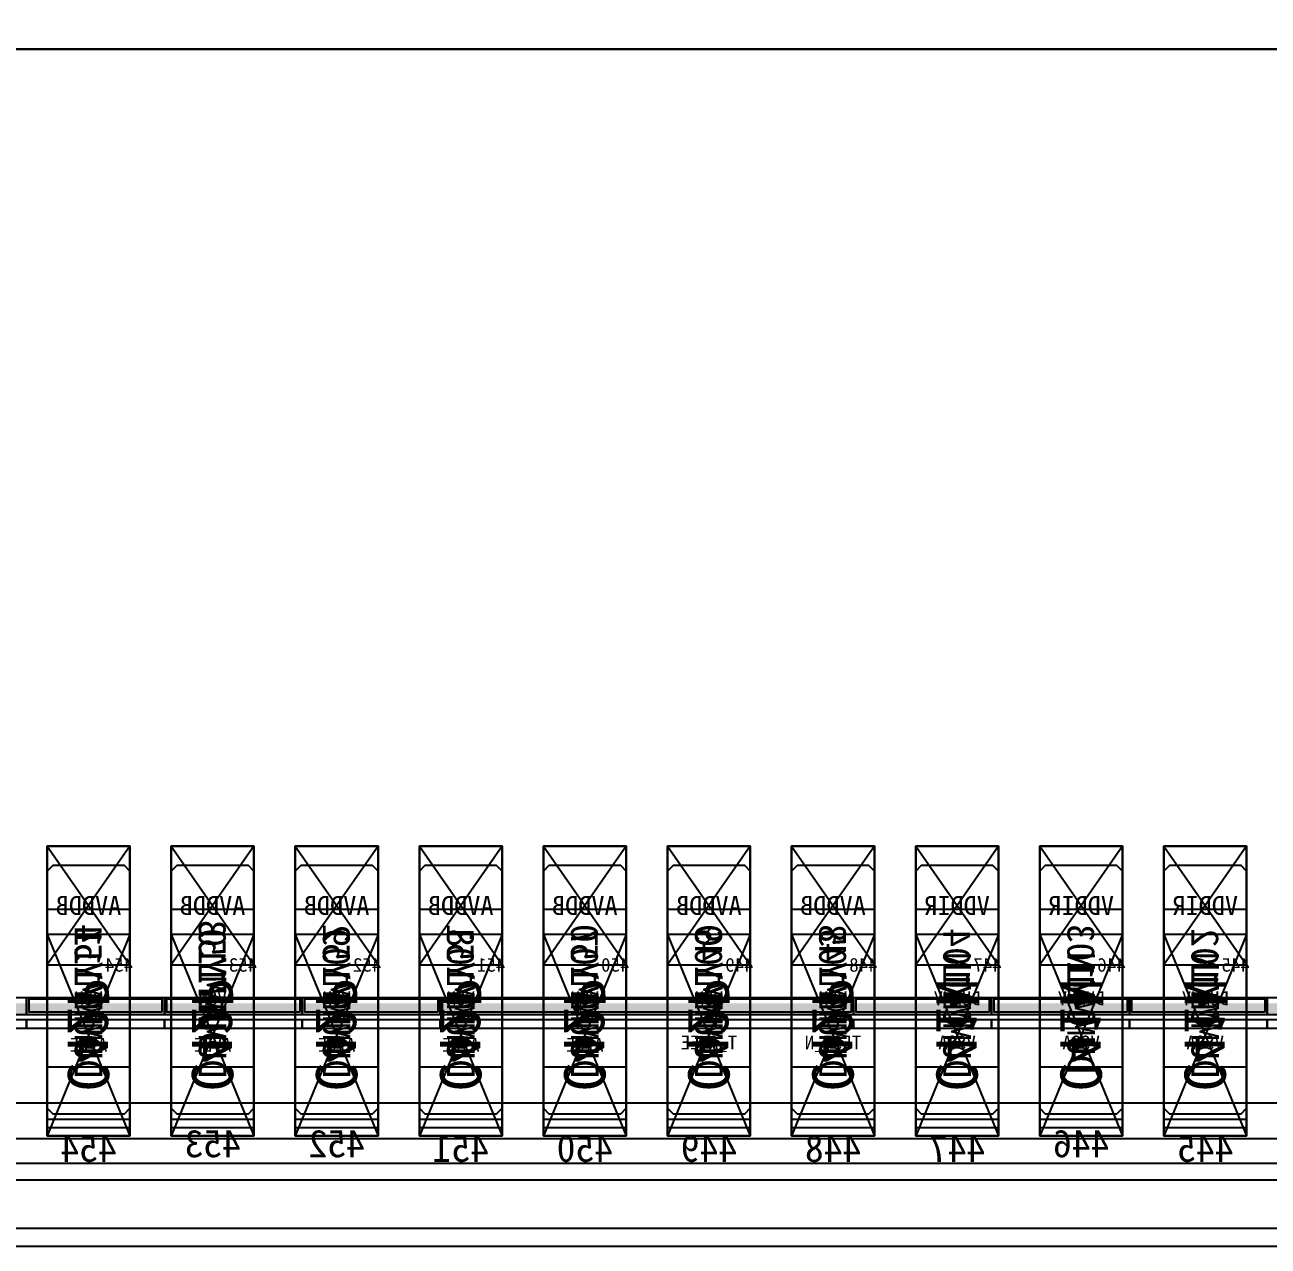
# Model space of a CAD drawing. Header units: millimetres. Extents: x 427 to 2444, y 137 to 817.
# Drawn here: x 1595.8206 to 1596.2715, y 288.3839 to 288.8267 of the extents above; entities that cross this region are included whole.
import ezdxf
from ezdxf.enums import TextEntityAlignment as Align

# ---------------------------------------------------------------- set-up
doc = ezdxf.new("R2010")
doc.units = ezdxf.units.MM
for name, color, linetype in [('L0', 211, 'Continuous'), ('L102', 91, 'Continuous'), ('L114', 213, 'Continuous'), ('L240', 60, 'Continuous'), ('L241', 200, 'Continuous'), ('L242', 51, 'Continuous'), ('L245', 53, 'Continuous'), ('L246', 93, 'Continuous'), ('L59', 140, 'Continuous'), ('L63', 4, 'Continuous'), ('L98', 150, 'Continuous')]:
    doc.layers.add(name, color=color, linetype=linetype)
doc.styles.add('txt', font='simhei.ttf')

# ---------------------------------------------------------------- blocks, each defined once
blk = doc.blocks.new('HX8394_F_PAD')
at = {"layer": 'L0'}
blk.add_lwpolyline([(-13.86, -0.4025), (-13.86, 0.4025), (13.86, 0.4025), (13.86, -0.4025), (-13.86, -0.4025)], close=True, dxfattribs=at)
at = {"layer": 'L241'}
blk.add_lwpolyline([(-13.9, -0.435), (-13.9, 0.435), (13.9, 0.435), (13.9, -0.435), (-13.9, -0.435)], close=True, dxfattribs=at)
at = {"layer": 'L242'}
for points in [[(6.3095, -0.3935), (6.3075, -0.3915), (6.3075, -0.3055), (6.3095, -0.3035), (6.3355, -0.3035), (6.3375, -0.3055), (6.3375, -0.3915), (6.3355, -0.3935), (6.3095, -0.3935)], [(6.3545, -0.3935), (6.3525, -0.3915), (6.3525, -0.3055), (6.3545, -0.3035), (6.3805, -0.3035), (6.3825, -0.3055), (6.3825, -0.3915), (6.3805, -0.3935), (6.3545, -0.3935)], [(6.3995, -0.3935), (6.3975, -0.3915), (6.3975, -0.3055), (6.3995, -0.3035), (6.4255, -0.3035), (6.4275, -0.3055), (6.4275, -0.3915), (6.4255, -0.3935), (6.3995, -0.3935)], [(6.4445, -0.3935), (6.4425, -0.3915), (6.4425, -0.3055), (6.4445, -0.3035), (6.4705, -0.3035), (6.4725, -0.3055), (6.4725, -0.3915), (6.4705, -0.3935), (6.4445, -0.3935)], [(6.4895, -0.3935), (6.4875, -0.3915), (6.4875, -0.3055), (6.4895, -0.3035), (6.5155, -0.3035), (6.5175, -0.3055), (6.5175, -0.3915), (6.5155, -0.3935), (6.4895, -0.3935)], [(6.5345, -0.3935), (6.5325, -0.3915), (6.5325, -0.3055), (6.5345, -0.3035), (6.5605, -0.3035), (6.5625, -0.3055), (6.5625, -0.3915), (6.5605, -0.3935), (6.5345, -0.3935)], [(6.5795, -0.3935), (6.5775, -0.3915), (6.5775, -0.3055), (6.5795, -0.3035), (6.6055, -0.3035), (6.6075, -0.3055), (6.6075, -0.3915), (6.6055, -0.3935), (6.5795, -0.3935)], [(6.6245, -0.3935), (6.6225, -0.3915), (6.6225, -0.3055), (6.6245, -0.3035), (6.6505, -0.3035), (6.6525, -0.3055), (6.6525, -0.3915), (6.6505, -0.3935), (6.6245, -0.3935)], [(6.6695, -0.3935), (6.6675, -0.3915), (6.6675, -0.3055), (6.6695, -0.3035), (6.6955, -0.3035), (6.6975, -0.3055), (6.6975, -0.3915), (6.6955, -0.3935), (6.6695, -0.3935)], [(6.7145, -0.3935), (6.7125, -0.3915), (6.7125, -0.3055), (6.7145, -0.3035), (6.7405, -0.3035), (6.7425, -0.3055), (6.7425, -0.3915), (6.7405, -0.3935), (6.7145, -0.3935)]]:
    blk.add_lwpolyline(points, close=True, dxfattribs=at)
at = {"layer": 'L240', "style": 'txt'}
for s, p in [('DUMMY53', (6.6825, -0.346834)), ('DUMMY48', (6.4575, -0.3485)), ('DUMMY49', (6.5025, -0.3485)), ('DUMMY50', (6.5475, -0.3485)), ('DUMMY51', (6.5925, -0.3485)), ('DUMMY52', (6.6375, -0.3485)), ('DUMMY54', (6.7275, -0.3485)), ('C41N', (6.3225, -0.3485)), ('C41N', (6.3675, -0.3485)), ('C41N', (6.4125, -0.3485))]:
    blk.add_text(s, height=0.01, rotation=90, dxfattribs=at).set_placement(p, align=Align.MIDDLE_CENTER)
blk = doc.blocks.new('NTBUMP_73X30')
at = {"color": 5, "linetype": 'Continuous'}
blk.add_lwpolyline([(-0.015, 0.04), (0.015, -0.033), (0.015, 0.04), (-0.015, -0.033)], dxfattribs=at)
at = {"layer": 'L242', "color": 5}
blk.add_lwpolyline([(-0.015, -0.033), (-0.015, 0.04), (0.015, 0.04), (0.015, -0.033), (-0.015, -0.033)], close=True, dxfattribs=at)
blk = doc.blocks.new('ILI9881C_AA_NTBUMP_PM_875UM')
at = {"layer": 'L241'}
blk.add_lwpolyline([(-13.92, -0.4375), (-13.92, 0.4375), (13.92, 0.4375), (13.92, -0.4375), (-13.92, -0.4375)], close=True, dxfattribs=at)
for p in [(6.3225, -0.3645), (6.3675, -0.3645), (6.4125, -0.3645), (6.4575, -0.3645), (6.5025, -0.3645), (6.5475, -0.3645), (6.5925, -0.3645), (6.6375, -0.3645), (6.6825, -0.3645), (6.7275, -0.3645)]:
    blk.add_blockref('NTBUMP_73X30', p)
at = {"layer": 'L246', "style": 'txt'}
for s, p in [('C41N', (6.3225, -0.361)), ('C41N', (6.3675, -0.361)), ('C41N', (6.4125, -0.361)), ('C42P', (6.4575, -0.361)), ('C42P', (6.5025, -0.361)), ('C42P', (6.5475, -0.361)), ('C42P', (6.5925, -0.361)), ('C42P', (6.6375, -0.361)), ('C42P', (6.6825, -0.361)), ('C42P', (6.7275, -0.361))]:
    blk.add_text(s, height=0.015, rotation=90, dxfattribs=at).set_placement(p, align=Align.MIDDLE_CENTER)
for s, p in [('446', (6.3675, -0.400279)), ('452', (6.6375, -0.400279)), ('453', (6.6825, -0.400279)), ('445', (6.3225, -0.401945)), ('447', (6.4125, -0.401945)), ('448', (6.4575, -0.401945)), ('449', (6.5025, -0.401945)), ('450', (6.5475, -0.401945)), ('451', (6.5925, -0.401945)), ('454', (6.7275, -0.401945))]:
    blk.add_text(s, height=0.01, dxfattribs=at).set_placement(p, align=Align.MIDDLE_CENTER)
blk = doc.blocks.new('INPUT_BUMP')
at = {"layer": 'L102'}
for points in [[(0.014, 0.04), (0.014, 0.041), (0.015, 0.041), (0.015, 0.04), (0.014, 0.04)], [(0.015, 0.04), (0.015, 0.041), (0.016, 0.041), (0.016, 0.04), (0.015, 0.04)], [(0.014, 0.039), (0.014, 0.04), (0.015, 0.04), (0.015, 0.039), (0.014, 0.039)], [(0.015, 0.039), (0.015, 0.04), (0.016, 0.04), (0.016, 0.039), (0.015, 0.039)]]:
    blk.add_lwpolyline(points, close=True, dxfattribs=at)
at = {"layer": 'L242'}
blk.add_lwpolyline([(0, 0.01), (0, 0.08), (0.03, 0.08), (0.03, 0.01), (0, 0.01)], close=True, dxfattribs=at)
blk = doc.blocks.new('JD9365Z_PAD_20170829_Y880')
at = {"layer": 'L241'}
blk.add_lwpolyline([(-13.95, -0.41), (-13.95, 0.41), (13.95, 0.41), (13.95, -0.41), (-13.95, -0.41)], close=True, dxfattribs=at)
at = {"row_count": 1, "column_count": 554, "row_spacing": 0.08, "column_spacing": 0.045}
blk.add_blockref('INPUT_BUMP', (-12.4575, -0.401), dxfattribs=at)
at = {"layer": 'L240', "style": 'txt'}
for s, p in [('VSSA', (6.3225, -0.360167)), ('VSSA', (6.3675, -0.360167)), ('VSSA', (6.4125, -0.360167)), ('TEST_N', (6.4575, -0.360167)), ('T_AVEE', (6.5025, -0.360167)), ('AVEE', (6.5475, -0.361)), ('AVEE', (6.5925, -0.361)), ('AVEE', (6.6375, -0.361)), ('AVEE', (6.6825, -0.361)), ('AVEE', (6.7275, -0.361))]:
    blk.add_text(s, height=0.005, dxfattribs=at).set_placement(p, align=Align.MIDDLE_CENTER)
blk = doc.blocks.new('NV3052C3P_BUMP_ORI_20190911')
at = {"layer": 'L241'}
blk.add_lwpolyline([(-13.8, -0.398), (-13.8, 0.398), (13.8, 0.398), (13.8, -0.398), (-13.8, -0.398)], close=True, dxfattribs=at)
at = {"layer": 'L242'}
for points in [[(6.3075, -0.385), (6.3075, -0.337), (6.3375, -0.337), (6.3375, -0.385), (6.3075, -0.385)], [(6.3525, -0.385), (6.3525, -0.337), (6.3825, -0.337), (6.3825, -0.385), (6.3525, -0.385)], [(6.3975, -0.385), (6.3975, -0.337), (6.4275, -0.337), (6.4275, -0.385), (6.3975, -0.385)], [(6.4425, -0.385), (6.4425, -0.337), (6.4725, -0.337), (6.4725, -0.385), (6.4425, -0.385)], [(6.4875, -0.385), (6.4875, -0.337), (6.5175, -0.337), (6.5175, -0.385), (6.4875, -0.385)], [(6.5325, -0.385), (6.5325, -0.337), (6.5625, -0.337), (6.5625, -0.385), (6.5325, -0.385)], [(6.5775, -0.385), (6.5775, -0.337), (6.6075, -0.337), (6.6075, -0.385), (6.5775, -0.385)], [(6.6225, -0.385), (6.6225, -0.337), (6.6525, -0.337), (6.6525, -0.385), (6.6225, -0.385)], [(6.6675, -0.385), (6.6675, -0.337), (6.6975, -0.337), (6.6975, -0.385), (6.6675, -0.385)], [(6.7125, -0.385), (6.7125, -0.337), (6.7425, -0.337), (6.7425, -0.385), (6.7125, -0.385)]]:
    blk.add_lwpolyline(points, close=True, dxfattribs=at)
at = {"layer": 'L245', "style": 'txt'}
for s, p in [('DUMMY', (6.322473, -0.360167)), ('DUMMY', (6.367473, -0.360167)), ('DUMMY', (6.412473, -0.360167)), ('VSN', (6.457473, -0.360167)), ('VSN', (6.502473, -0.360167)), ('VSN', (6.547473, -0.360167)), ('VSN', (6.592473, -0.360167)), ('VSN', (6.637473, -0.360167)), ('VSN', (6.682473, -0.360167)), ('VSN', (6.727473, -0.360167))]:
    blk.add_text(s, height=0.005, dxfattribs=at).set_placement(p, align=Align.MIDDLE_CENTER)
blk = doc.blocks.new('BUMP_30_76')
at = {"layer": 'L242'}
blk.add_lwpolyline([(-0.015, -0.0195), (-0.015, 0.0565), (0.015, 0.0565), (0.015, -0.0195), (-0.015, -0.0195)], close=True, dxfattribs=at)
blk = doc.blocks.new('FL11283_A_OTHER')
at = {"layer": 'L102'}
blk.add_lwpolyline([(0, 0), (0, 0.41), (13.86, 0.41), (13.86, 0), (0, 0)], close=True, dxfattribs=at)
at = {"layer": 'L241'}
blk.add_lwpolyline([(-13.86, -0.41), (-13.86, 0.41), (13.86, 0.41), (13.86, 0.404), (-13.854, 0.404), (-13.854, -0.404), (13.854, -0.404), (13.854, 0.404), (13.86, 0.404), (13.86, -0.41), (-13.86, -0.41)], close=True, dxfattribs=at)
at = {"layer": 'L59'}
for points in [[(-13.86, -0.41), (-13.86, 0.41), (13.86, 0.41), (13.86, -0.41), (-13.86, -0.41)], [(0, -0.41), (0, 0), (13.86, 0), (13.86, -0.41), (0, -0.41)]]:
    blk.add_lwpolyline(points, close=True, dxfattribs=at)
for p in [(6.3225, -0.3685), (6.3675, -0.3685), (6.4125, -0.3685), (6.4575, -0.3685), (6.5025, -0.3685), (6.5475, -0.3685), (6.5925, -0.3685), (6.6375, -0.3685), (6.6825, -0.3685), (6.7275, -0.3685)]:
    blk.add_blockref('BUMP_30_76', p)
at = {"layer": 'L102', "style": 'txt'}
for s, p in [('DUMMY102', (6.3225, -0.346)), ('DUMMY103', (6.3675, -0.344334)), ('DUMMY104', (6.4125, -0.346)), ('DUMMY105', (6.4575, -0.346)), ('DUMMY106', (6.5025, -0.346)), ('DUMMY107', (6.5475, -0.346)), ('DUMMY108', (6.5925, -0.346)), ('DUMMY109', (6.6375, -0.346)), ('DUMMY110', (6.6825, -0.346)), ('DUMMY111', (6.7275, -0.346))]:
    blk.add_text(s, height=0.01, rotation=90, dxfattribs=at).set_placement(p, align=Align.MIDDLE_CENTER)
blk = doc.blocks.new('GC9702_ANALOG_PAD_BUMP')
at = {"color": 5, "linetype": 'Continuous'}
blk.add_lwpolyline([(-0.015, 0.0215), (0.015, -0.0215), (0.015, 0.0215), (-0.015, -0.0215)], dxfattribs=at)
at = {"layer": 'L242', "color": 5}
blk.add_lwpolyline([(-0.015, -0.0215), (-0.015, 0.0215), (0.015, 0.0215), (0.015, -0.0215), (-0.015, -0.0215)], close=True, dxfattribs=at)
blk = doc.blocks.new('GC9702_BUMP_NOCOMPENSATION')
at = {"layer": 'L114'}
for points in [[(6.25, -0.38), (6.25, -0.374), (6.3, -0.374), (6.3, -0.38), (6.25, -0.38)], [(6.25, -0.38), (6.25, -0.374), (6.3, -0.374), (6.3, -0.38), (6.25, -0.38)], [(6.3, -0.38), (6.3, -0.374), (6.35, -0.374), (6.35, -0.38), (6.3, -0.38)], [(6.3, -0.38), (6.3, -0.374), (6.35, -0.374), (6.35, -0.38), (6.3, -0.38)], [(6.35, -0.38), (6.35, -0.374), (6.4, -0.374), (6.4, -0.38), (6.35, -0.38)], [(6.35, -0.38), (6.35, -0.374), (6.4, -0.374), (6.4, -0.38), (6.35, -0.38)], [(6.4, -0.38), (6.4, -0.374), (6.45, -0.374), (6.45, -0.38), (6.4, -0.38)], [(6.4, -0.38), (6.4, -0.374), (6.45, -0.374), (6.45, -0.38), (6.4, -0.38)], [(6.45, -0.38), (6.45, -0.374), (6.5, -0.374), (6.5, -0.38), (6.45, -0.38)], [(6.45, -0.38), (6.45, -0.374), (6.5, -0.374), (6.5, -0.38), (6.45, -0.38)], [(6.5, -0.38), (6.5, -0.374), (6.55, -0.374), (6.55, -0.38), (6.5, -0.38)], [(6.5, -0.38), (6.5, -0.374), (6.55, -0.374), (6.55, -0.38), (6.5, -0.38)], [(6.55, -0.38), (6.55, -0.374), (6.6, -0.374), (6.6, -0.38), (6.55, -0.38)], [(6.55, -0.38), (6.55, -0.374), (6.6, -0.374), (6.6, -0.38), (6.55, -0.38)], [(6.6, -0.38), (6.6, -0.374), (6.65, -0.374), (6.65, -0.38), (6.6, -0.38)], [(6.6, -0.38), (6.6, -0.374), (6.65, -0.374), (6.65, -0.38), (6.6, -0.38)], [(6.65, -0.38), (6.65, -0.374), (6.7, -0.374), (6.7, -0.38), (6.65, -0.38)], [(6.65, -0.38), (6.65, -0.374), (6.7, -0.374), (6.7, -0.38), (6.65, -0.38)], [(6.7, -0.38), (6.7, -0.374), (6.75, -0.374), (6.75, -0.38), (6.7, -0.38)], [(6.7, -0.38), (6.7, -0.374), (6.75, -0.374), (6.75, -0.38), (6.7, -0.38)], [(6.75, -0.38), (6.75, -0.374), (6.8, -0.374), (6.8, -0.38), (6.75, -0.38)], [(6.75, -0.38), (6.75, -0.374), (6.8, -0.374), (6.8, -0.38), (6.75, -0.38)], [(6.30074, -0.379), (6.30074, -0.37443), (6.34918, -0.37443), (6.34918, -0.379), (6.30074, -0.379)], [(6.30074, -0.379), (6.30074, -0.37443), (6.34918, -0.37443), (6.34918, -0.379), (6.30074, -0.379)], [(6.35074, -0.379), (6.35074, -0.37443), (6.39918, -0.37443), (6.39918, -0.379), (6.35074, -0.379)], [(6.35074, -0.379), (6.35074, -0.37443), (6.39918, -0.37443), (6.39918, -0.379), (6.35074, -0.379)], [(6.40074, -0.379), (6.40074, -0.37443), (6.44918, -0.37443), (6.44918, -0.379), (6.40074, -0.379)], [(6.40074, -0.379), (6.40074, -0.37443), (6.44918, -0.37443), (6.44918, -0.379), (6.40074, -0.379)], [(6.45074, -0.379), (6.45074, -0.37443), (6.49918, -0.37443), (6.49918, -0.379), (6.45074, -0.379)], [(6.45074, -0.379), (6.45074, -0.37443), (6.49918, -0.37443), (6.49918, -0.379), (6.45074, -0.379)], [(6.50074, -0.379), (6.50074, -0.37443), (6.54918, -0.37443), (6.54918, -0.379), (6.50074, -0.379)], [(6.50074, -0.379), (6.50074, -0.37443), (6.54918, -0.37443), (6.54918, -0.379), (6.50074, -0.379)], [(6.55074, -0.379), (6.55074, -0.37443), (6.59918, -0.37443), (6.59918, -0.379), (6.55074, -0.379)], [(6.55074, -0.379), (6.55074, -0.37443), (6.59918, -0.37443), (6.59918, -0.379), (6.55074, -0.379)], [(6.60074, -0.379), (6.60074, -0.37443), (6.64918, -0.37443), (6.64918, -0.379), (6.60074, -0.379)], [(6.60074, -0.379), (6.60074, -0.37443), (6.64918, -0.37443), (6.64918, -0.379), (6.60074, -0.379)], [(6.65074, -0.379), (6.65074, -0.37443), (6.69918, -0.37443), (6.69918, -0.379), (6.65074, -0.379)], [(6.65074, -0.379), (6.65074, -0.37443), (6.69918, -0.37443), (6.69918, -0.379), (6.65074, -0.379)], [(6.70074, -0.379), (6.70074, -0.37443), (6.74918, -0.37443), (6.74918, -0.379), (6.70074, -0.379)], [(6.70074, -0.379), (6.70074, -0.37443), (6.74918, -0.37443), (6.74918, -0.379), (6.70074, -0.379)]]:
    blk.add_lwpolyline(points, close=True, dxfattribs=at)
at = {"layer": 'L114', "const_width": 0.004}
for points in [[(6.25, -0.378), (6.3, -0.378)], [(6.25, -0.378), (6.3, -0.378)], [(6.25, -0.378), (6.3, -0.378)], [(6.25, -0.378), (6.3, -0.378)], [(6.3, -0.378), (6.35, -0.378)], [(6.3, -0.378), (6.35, -0.378)], [(6.3, -0.378), (6.35, -0.378)], [(6.3, -0.378), (6.35, -0.378)], [(6.35, -0.378), (6.4, -0.378)], [(6.35, -0.378), (6.4, -0.378)], [(6.35, -0.378), (6.4, -0.378)], [(6.35, -0.378), (6.4, -0.378)], [(6.4, -0.378), (6.45, -0.378)], [(6.4, -0.378), (6.45, -0.378)], [(6.4, -0.378), (6.45, -0.378)], [(6.4, -0.378), (6.45, -0.378)], [(6.45, -0.378), (6.5, -0.378)], [(6.45, -0.378), (6.5, -0.378)], [(6.45, -0.378), (6.5, -0.378)], [(6.45, -0.378), (6.5, -0.378)], [(6.5, -0.378), (6.55, -0.378)], [(6.5, -0.378), (6.55, -0.378)], [(6.5, -0.378), (6.55, -0.378)], [(6.5, -0.378), (6.55, -0.378)], [(6.55, -0.378), (6.6, -0.378)], [(6.55, -0.378), (6.6, -0.378)], [(6.55, -0.378), (6.6, -0.378)], [(6.55, -0.378), (6.6, -0.378)], [(6.6, -0.378), (6.65, -0.378)], [(6.6, -0.378), (6.65, -0.378)], [(6.6, -0.378), (6.65, -0.378)], [(6.6, -0.378), (6.65, -0.378)], [(6.65, -0.378), (6.7, -0.378)], [(6.65, -0.378), (6.7, -0.378)], [(6.65, -0.378), (6.7, -0.378)], [(6.65, -0.378), (6.7, -0.378)], [(6.7, -0.378), (6.75, -0.378)], [(6.7, -0.378), (6.75, -0.378)], [(6.7, -0.378), (6.75, -0.378)], [(6.7, -0.378), (6.75, -0.378)], [(6.75, -0.378), (6.8, -0.378)], [(6.75, -0.378), (6.8, -0.378)], [(6.75, -0.378), (6.8, -0.378)], [(6.75, -0.378), (6.8, -0.378)]]:
    blk.add_lwpolyline(points, dxfattribs=at)
at = {"layer": 'L241'}
for points in [[(6.25, -0.385), (6.25, -0.382), (6.3, -0.382), (6.3, -0.385), (6.25, -0.385)], [(6.25, -0.385), (6.25, -0.382), (6.3, -0.382), (6.3, -0.385), (6.25, -0.385)], [(6.3, -0.385), (6.3, -0.382), (6.35, -0.382), (6.35, -0.385), (6.3, -0.385)], [(6.3, -0.385), (6.3, -0.382), (6.35, -0.382), (6.35, -0.385), (6.3, -0.385)], [(6.35, -0.385), (6.35, -0.382), (6.4, -0.382), (6.4, -0.385), (6.35, -0.385)], [(6.35, -0.385), (6.35, -0.382), (6.4, -0.382), (6.4, -0.385), (6.35, -0.385)], [(6.4, -0.385), (6.4, -0.382), (6.45, -0.382), (6.45, -0.385), (6.4, -0.385)], [(6.4, -0.385), (6.4, -0.382), (6.45, -0.382), (6.45, -0.385), (6.4, -0.385)], [(6.45, -0.385), (6.45, -0.382), (6.5, -0.382), (6.5, -0.385), (6.45, -0.385)], [(6.45, -0.385), (6.45, -0.382), (6.5, -0.382), (6.5, -0.385), (6.45, -0.385)], [(6.5, -0.385), (6.5, -0.382), (6.55, -0.382), (6.55, -0.385), (6.5, -0.385)], [(6.5, -0.385), (6.5, -0.382), (6.55, -0.382), (6.55, -0.385), (6.5, -0.385)], [(6.55, -0.385), (6.55, -0.382), (6.6, -0.382), (6.6, -0.385), (6.55, -0.385)], [(6.55, -0.385), (6.55, -0.382), (6.6, -0.382), (6.6, -0.385), (6.55, -0.385)], [(6.6, -0.385), (6.6, -0.382), (6.65, -0.382), (6.65, -0.385), (6.6, -0.385)], [(6.6, -0.385), (6.6, -0.382), (6.65, -0.382), (6.65, -0.385), (6.6, -0.385)], [(6.65, -0.385), (6.65, -0.382), (6.7, -0.382), (6.7, -0.385), (6.65, -0.385)], [(6.65, -0.385), (6.65, -0.382), (6.7, -0.382), (6.7, -0.385), (6.65, -0.385)], [(6.7, -0.385), (6.7, -0.382), (6.75, -0.382), (6.75, -0.385), (6.7, -0.385)], [(6.7, -0.385), (6.7, -0.382), (6.75, -0.382), (6.75, -0.385), (6.7, -0.385)], [(6.75, -0.385), (6.75, -0.382), (6.8, -0.382), (6.8, -0.385), (6.75, -0.385)], [(6.75, -0.385), (6.75, -0.382), (6.8, -0.382), (6.8, -0.385), (6.75, -0.385)]]:
    blk.add_lwpolyline(points, close=True, dxfattribs=at)
at = {"row_count": 1, "column_count": 554, "row_spacing": 0.043, "column_spacing": 0.045}
blk.add_blockref('GC9702_ANALOG_PAD_BUMP', (-12.4425, -0.3405), dxfattribs=at)
at = {"layer": 'L114', "style": 'txt'}
for s, p in [('445', (6.3115, -0.362)), ('446', (6.3565, -0.362)), ('447', (6.4015, -0.362)), ('448', (6.4465, -0.362)), ('449', (6.4915, -0.362)), ('450', (6.5365, -0.362)), ('451', (6.5815, -0.362)), ('452', (6.6265, -0.362)), ('453', (6.6715, -0.362)), ('454', (6.7165, -0.362))]:
    blk.add_text(s, height=0.005, dxfattribs=at).set_placement(p, align=Align.MIDDLE_CENTER)
at = {"layer": 'L98', "style": 'txt'}
for s, p in [('VDDIR', (6.3225, -0.3405)), ('VDDIR', (6.3675, -0.3405)), ('VDDIR', (6.4125, -0.3405)), ('AVDDB', (6.4575, -0.3405)), ('AVDDB', (6.5025, -0.3405)), ('AVDDB', (6.5475, -0.3405)), ('AVDDB', (6.5925, -0.3405)), ('AVDDB', (6.6375, -0.3405)), ('AVDDB', (6.6825, -0.3405)), ('AVDDB', (6.7275, -0.3405))]:
    blk.add_text(s, height=0.007, dxfattribs=at).set_placement(p, align=Align.MIDDLE_CENTER)
blk = doc.blocks.new('IC_GDS_ALL')
for name, p in [('ILI9881C_AA_NTBUMP_PM_875UM', (0, 0)), ('HX8394_F_PAD', (0, 0.004)), ('GC9702_BUMP_NOCOMPENSATION', (0, 0.0265)), ('NV3052C3P_BUMP_ORI_20190911', (0, 0.0125)), ('JD9365Z_PAD_20170829_Y880', (0, -0.0035)), ('FL11283_A_OTHER', (0, -0.0035))]:
    blk.add_blockref(name, p)
blk = doc.blocks.new('INPUT_PAD')
at = {"layer": 'L63'}
blk.add_lwpolyline([(0.01, -0.043), (0.01, 0.062), (0.04, 0.062), (0.04, -0.043), (0.01, -0.043)], close=True, dxfattribs=at)
blk = doc.blocks.new('IC_PAD_ALL')
at = {"row_count": 1, "column_count": 554, "row_spacing": 0.109, "column_spacing": 0.045}
blk.add_blockref('INPUT_PAD', (1.18, 0), dxfattribs=at)
blk = doc.blocks.new('IC_ALL')
at = {"yscale": -1, "rotation": 180}
blk.add_blockref('IC_GDS_ALL', (14, 0.4375), dxfattribs=at)
blk.add_blockref('IC_PAD_ALL', (0.3525, 0.083))
blk = doc.blocks.new('IC_FPC_OLB_ALL')
blk.add_blockref('IC_ALL', (1.188, 1.0245))

msp = doc.modelspace()

# ---------------------------------------------------------------- block references
msp.add_blockref('IC_FPC_OLB_ALL', (1587.3832, 287.35944))

doc.saveas('drawing.dxf')
